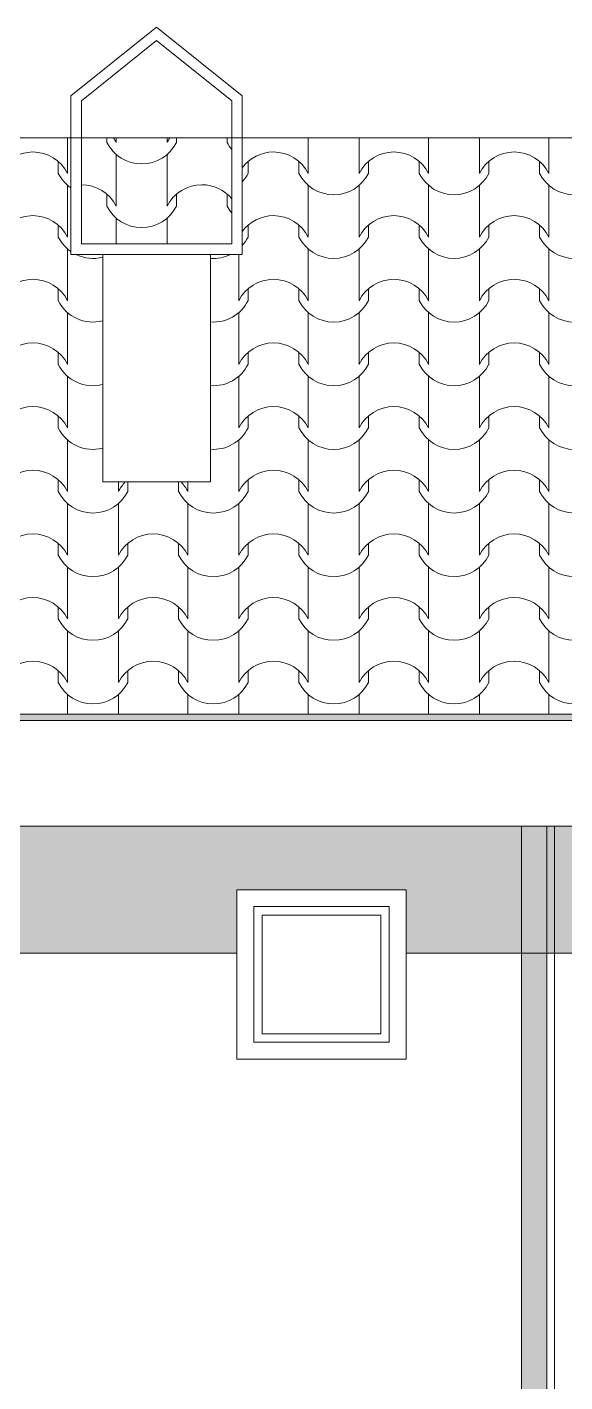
# Model space of a CAD drawing. Header units: feet. Extents: x 2791058 to 2855058, y -67651 to -18651.
# Drawn here: x 2814965 to 2816237, y -32281 to -29081 of the extents above; entities that cross this region are included whole.
import ezdxf

# ---------------------------------------------------------------- set-up
doc = ezdxf.new("R2010")
doc.units = ezdxf.units.FT
doc.header["$MEASUREMENT"] = 0
doc.linetypes.add('Hidden Line', pattern=[195.611112, 141.111112, -54.5])
doc.layers.add('Exterior walls', color=7, linetype='Continuous')
for name, color, linetype, lineweight in [('Exterior walls_Pen_No__1', 7, 'Continuous', 0), ('Exterior walls_Pen_No__80', 3, 'Continuous', 0), ('Lines_Pen_No__20', 1, 'Continuous', 0), ('Shell - Roof_Pen_No__20', 1, 'Continuous', 0), ('Shell - Roof_Pen_No__21', 7, 'Continuous', 0), ('Structural - Bearing_Pen_No__1', 7, 'Continuous', 0)]:
    doc.layers.add(name, color=color, linetype=linetype, lineweight=lineweight)
doc.layers.add('Structural - Bearing_Pen_No__61', color=7, linetype='Continuous', lineweight=0, true_color=0x6a6a6a)
doc.layers.add('Structural - Bearing_Pen_No__62', color=7, linetype='Continuous', lineweight=0, true_color=0xaaaaaa)

# ---------------------------------------------------------------- blocks, each defined once
blk = doc.blocks.new('*X4', base_point=(2247653.8, -76425))
at = {"layer": 'Structural - Bearing_Pen_No__62', "color": 253, "linetype": 'Continuous', "lineweight": 0, "true_color": 0xaaaaaa}
for p, q in [((2815060.9, -29342.3), (2815060.9, -29365.5)), ((2815629.9, -29342.3), (2815629.9, -29365.5)), ((2815750.1, -29342.3), (2815750.1, -29365.5)), ((2815914.3, -29342.3), (2815914.3, -29365.5)), ((2816034.6, -29342.3), (2816034.6, -29365.5)), ((2816198.8, -29342.3), (2816198.8, -29365.5)), ((2815060.9, -29365.5), (2815060.9, -29426.5)), ((2815629.9, -29365.5), (2815629.9, -29426.5)), ((2815750.1, -29365.5), (2815750.1, -29426.5)), ((2815914.3, -29365.5), (2815914.3, -29426.5)), ((2816034.6, -29365.5), (2816034.6, -29426.5)), ((2816198.8, -29365.5), (2816198.8, -29426.5)), ((2815038.9, -29398.4), (2815038.9, -29426.5)), ((2815487.6, -29398.4), (2815487.6, -29426.5)), ((2815607.9, -29398.4), (2815607.9, -29426.5)), ((2815772.1, -29398.4), (2815772.1, -29426.5)), ((2815892.3, -29398.4), (2815892.3, -29426.5)), ((2816056.6, -29398.4), (2816056.6, -29426.5)), ((2816176.8, -29398.4), (2816176.8, -29426.5)), ((2815060.9, -29454.9), (2815060.9, -29515.8)), ((2815629.9, -29454.9), (2815629.9, -29515.8)), ((2815750.1, -29454.9), (2815750.1, -29515.8)), ((2815914.3, -29454.9), (2815914.3, -29515.8)), ((2816034.6, -29454.9), (2816034.6, -29515.8)), ((2816198.8, -29454.9), (2816198.8, -29515.8)), ((2815060.9, -29515.8), (2815060.9, -29576.8)), ((2815629.9, -29515.8), (2815629.9, -29576.8)), ((2815750.1, -29515.8), (2815750.1, -29576.8)), ((2815914.3, -29515.8), (2815914.3, -29576.8)), ((2816034.6, -29515.8), (2816034.6, -29576.8)), ((2816198.8, -29515.8), (2816198.8, -29576.8)), ((2815038.9, -29548.8), (2815038.9, -29576.8)), ((2815487.6, -29548.8), (2815487.6, -29576.8)), ((2815607.9, -29548.8), (2815607.9, -29576.8)), ((2815772.1, -29548.8), (2815772.1, -29576.8)), ((2815892.3, -29548.8), (2815892.3, -29576.8)), ((2816056.6, -29548.8), (2816056.6, -29576.8)), ((2816176.8, -29548.8), (2816176.8, -29576.8)), ((2815060.9, -29605.2), (2815060.9, -29666.2)), ((2815465.6, -29618.2), (2815465.6, -29666.2)), ((2815629.9, -29605.2), (2815629.9, -29666.2)), ((2815750.1, -29605.2), (2815750.1, -29666.2)), ((2815914.3, -29605.2), (2815914.3, -29666.2)), ((2816034.6, -29605.2), (2816034.6, -29666.2)), ((2816198.8, -29605.2), (2816198.8, -29666.2)), ((2815060.9, -29666.2), (2815060.9, -29727.1)), ((2815465.6, -29666.2), (2815465.6, -29727.1)), ((2815629.9, -29666.2), (2815629.9, -29727.1)), ((2815750.1, -29666.2), (2815750.1, -29727.1)), ((2815914.3, -29666.2), (2815914.3, -29727.1)), ((2816034.6, -29666.2), (2816034.6, -29727.1)), ((2816198.8, -29666.2), (2816198.8, -29727.1)), ((2815038.9, -29699.1), (2815038.9, -29727.1)), ((2815487.6, -29699.1), (2815487.6, -29727.1)), ((2815607.9, -29699.1), (2815607.9, -29727.1)), ((2815772.1, -29699.1), (2815772.1, -29727.1)), ((2815892.3, -29699.1), (2815892.3, -29727.1)), ((2816056.6, -29699.1), (2816056.6, -29727.1)), ((2816176.8, -29699.1), (2816176.8, -29727.1)), ((2815060.9, -29755.5), (2815060.9, -29816.5)), ((2815465.6, -29755.5), (2815465.6, -29816.5)), ((2815629.9, -29755.5), (2815629.9, -29816.5)), ((2815750.1, -29755.5), (2815750.1, -29816.5)), ((2815914.3, -29755.5), (2815914.3, -29816.5)), ((2816034.6, -29755.5), (2816034.6, -29816.5)), ((2816198.8, -29755.5), (2816198.8, -29816.5)), ((2815060.9, -29816.5), (2815060.9, -29877.5)), ((2815465.6, -29816.5), (2815465.6, -29877.5)), ((2815629.9, -29816.5), (2815629.9, -29877.5)), ((2815750.1, -29816.5), (2815750.1, -29877.5)), ((2815914.3, -29816.5), (2815914.3, -29877.5)), ((2816034.6, -29816.5), (2816034.6, -29877.5)), ((2816198.8, -29816.5), (2816198.8, -29877.5)), ((2815038.9, -29849.5), (2815038.9, -29877.5)), ((2815487.6, -29849.5), (2815487.6, -29877.5)), ((2815607.9, -29849.5), (2815607.9, -29877.5)), ((2815772.1, -29849.5), (2815772.1, -29877.5)), ((2815892.3, -29849.5), (2815892.3, -29877.5)), ((2816056.6, -29849.5), (2816056.6, -29877.5)), ((2816176.8, -29849.5), (2816176.8, -29877.5)), ((2815060.9, -29905.9), (2815060.9, -29966.8)), ((2815465.6, -29905.9), (2815465.6, -29966.8)), ((2815629.9, -29905.9), (2815629.9, -29966.8)), ((2815750.1, -29905.9), (2815750.1, -29966.8)), ((2815914.3, -29905.9), (2815914.3, -29966.8)), ((2816034.6, -29905.9), (2816034.6, -29966.8)), ((2816198.8, -29905.9), (2816198.8, -29966.8)), ((2815060.9, -29966.8), (2815060.9, -30027.8)), ((2815465.6, -29966.8), (2815465.6, -30027.8)), ((2815629.9, -29966.8), (2815629.9, -30027.8)), ((2815750.1, -29966.8), (2815750.1, -30027.8)), ((2815914.3, -29966.8), (2815914.3, -30027.8)), ((2816034.6, -29966.8), (2816034.6, -30027.8)), ((2816198.8, -29966.8), (2816198.8, -30027.8)), ((2815038.9, -29999.8), (2815038.9, -30027.8)), ((2815487.6, -29999.8), (2815487.6, -30027.8)), ((2815607.9, -29999.8), (2815607.9, -30027.8)), ((2815772.1, -29999.8), (2815772.1, -30027.8)), ((2815892.3, -29999.8), (2815892.3, -30027.8)), ((2816056.6, -29999.8), (2816056.6, -30027.8)), ((2816176.8, -29999.8), (2816176.8, -30027.8)), ((2815060.9, -30056.2), (2815060.9, -30117.2)), ((2815465.6, -30056.2), (2815465.6, -30117.2)), ((2815629.9, -30056.2), (2815629.9, -30117.2)), ((2815750.1, -30056.2), (2815750.1, -30117.2)), ((2815914.3, -30056.2), (2815914.3, -30117.2)), ((2816034.6, -30056.2), (2816034.6, -30117.2)), ((2816198.8, -30056.2), (2816198.8, -30117.2)), ((2815060.9, -30117.2), (2815060.9, -30178.2)), ((2815465.6, -30117.2), (2815465.6, -30178.2)), ((2815629.9, -30117.2), (2815629.9, -30178.2)), ((2815750.1, -30117.2), (2815750.1, -30178.2)), ((2815914.3, -30117.2), (2815914.3, -30178.2)), ((2816034.6, -30117.2), (2816034.6, -30178.2)), ((2816198.8, -30117.2), (2816198.8, -30178.2)), ((2815038.9, -30150.1), (2815038.9, -30178.2)), ((2815181.1, -30155.4), (2815181.1, -30178.2)), ((2815203.1, -30155.4), (2815203.1, -30178.2)), ((2815323.4, -30155.4), (2815323.4, -30178.2)), ((2815345.4, -30155.4), (2815345.4, -30178.2)), ((2815487.6, -30150.1), (2815487.6, -30178.2)), ((2815607.9, -30150.1), (2815607.9, -30178.2)), ((2815772.1, -30150.1), (2815772.1, -30178.2)), ((2815892.3, -30150.1), (2815892.3, -30178.2)), ((2816056.6, -30150.1), (2816056.6, -30178.2)), ((2816176.8, -30150.1), (2816176.8, -30178.2)), ((2815060.9, -30206.5), (2815060.9, -30267.5)), ((2815181.1, -30206.5), (2815181.1, -30267.5)), ((2815345.4, -30206.5), (2815345.4, -30267.5)), ((2815465.6, -30206.5), (2815465.6, -30267.5)), ((2815629.9, -30206.5), (2815629.9, -30267.5)), ((2815750.1, -30206.5), (2815750.1, -30267.5)), ((2815914.3, -30206.5), (2815914.3, -30267.5)), ((2816034.6, -30206.5), (2816034.6, -30267.5)), ((2816198.8, -30206.5), (2816198.8, -30267.5)), ((2815060.9, -30267.5), (2815060.9, -30328.5)), ((2815181.1, -30267.5), (2815181.1, -30328.5)), ((2815345.4, -30267.5), (2815345.4, -30328.5)), ((2815465.6, -30267.5), (2815465.6, -30328.5)), ((2815629.9, -30267.5), (2815629.9, -30328.5)), ((2815750.1, -30267.5), (2815750.1, -30328.5)), ((2815914.3, -30267.5), (2815914.3, -30328.5)), ((2816034.6, -30267.5), (2816034.6, -30328.5)), ((2816198.8, -30267.5), (2816198.8, -30328.5)), ((2815038.9, -30300.5), (2815038.9, -30328.5)), ((2815203.1, -30300.5), (2815203.1, -30328.5)), ((2815323.4, -30300.5), (2815323.4, -30328.5)), ((2815487.6, -30300.5), (2815487.6, -30328.5)), ((2815607.9, -30300.5), (2815607.9, -30328.5)), ((2815772.1, -30300.5), (2815772.1, -30328.5)), ((2815892.3, -30300.5), (2815892.3, -30328.5)), ((2816056.6, -30300.5), (2816056.6, -30328.5)), ((2816176.8, -30300.5), (2816176.8, -30328.5)), ((2815060.9, -30356.9), (2815060.9, -30417.9)), ((2815181.1, -30356.9), (2815181.1, -30417.9)), ((2815345.4, -30356.9), (2815345.4, -30417.9)), ((2815465.6, -30356.9), (2815465.6, -30417.9)), ((2815629.9, -30356.9), (2815629.9, -30417.9)), ((2815750.1, -30356.9), (2815750.1, -30417.9)), ((2815914.3, -30356.9), (2815914.3, -30417.9)), ((2816034.6, -30356.9), (2816034.6, -30417.9)), ((2816198.8, -30356.9), (2816198.8, -30417.9)), ((2815060.9, -30417.9), (2815060.9, -30478.8)), ((2815181.1, -30417.9), (2815181.1, -30478.8)), ((2815345.4, -30417.9), (2815345.4, -30478.8)), ((2815465.6, -30417.9), (2815465.6, -30478.8)), ((2815629.9, -30417.9), (2815629.9, -30478.8)), ((2815750.1, -30417.9), (2815750.1, -30478.8)), ((2815914.3, -30417.9), (2815914.3, -30478.8)), ((2816034.6, -30417.9), (2816034.6, -30478.8)), ((2816198.8, -30417.9), (2816198.8, -30478.8)), ((2815038.9, -30450.8), (2815038.9, -30478.8)), ((2815203.1, -30450.8), (2815203.1, -30478.8)), ((2815323.4, -30450.8), (2815323.4, -30478.8)), ((2815487.6, -30450.8), (2815487.6, -30478.8)), ((2815607.9, -30450.8), (2815607.9, -30478.8)), ((2815772.1, -30450.8), (2815772.1, -30478.8)), ((2815892.3, -30450.8), (2815892.3, -30478.8)), ((2816056.6, -30450.8), (2816056.6, -30478.8)), ((2816176.8, -30450.8), (2816176.8, -30478.8)), ((2815060.9, -30507.2), (2815060.9, -30568.2)), ((2815181.1, -30507.2), (2815181.1, -30568.2)), ((2815345.4, -30507.2), (2815345.4, -30568.2)), ((2815465.6, -30507.2), (2815465.6, -30568.2)), ((2815629.9, -30507.2), (2815629.9, -30568.2)), ((2815750.1, -30507.2), (2815750.1, -30568.2)), ((2815914.3, -30507.2), (2815914.3, -30568.2)), ((2816034.6, -30507.2), (2816034.6, -30568.2)), ((2816198.8, -30507.2), (2816198.8, -30568.2)), ((2815060.9, -30568.2), (2815060.9, -30629.2)), ((2815181.1, -30568.2), (2815181.1, -30629.2)), ((2815345.4, -30568.2), (2815345.4, -30629.2)), ((2815465.6, -30568.2), (2815465.6, -30629.2)), ((2815629.9, -30568.2), (2815629.9, -30629.2)), ((2815750.1, -30568.2), (2815750.1, -30629.2)), ((2815914.3, -30568.2), (2815914.3, -30629.2)), ((2816034.6, -30568.2), (2816034.6, -30629.2)), ((2816198.8, -30568.2), (2816198.8, -30629.2)), ((2815038.9, -30601.1), (2815038.9, -30629.2)), ((2815203.1, -30601.1), (2815203.1, -30629.2)), ((2815323.4, -30601.1), (2815323.4, -30629.2)), ((2815487.6, -30601.1), (2815487.6, -30629.2)), ((2815607.9, -30601.1), (2815607.9, -30629.2)), ((2815772.1, -30601.1), (2815772.1, -30629.2)), ((2815892.3, -30601.1), (2815892.3, -30629.2)), ((2816056.6, -30601.1), (2816056.6, -30629.2)), ((2816176.8, -30601.1), (2816176.8, -30629.2)), ((2815060.9, -30657.6), (2815060.9, -30703.5)), ((2815181.1, -30657.6), (2815181.1, -30703.5)), ((2815345.4, -30657.6), (2815345.4, -30703.5)), ((2815465.6, -30657.6), (2815465.6, -30703.5)), ((2815629.9, -30657.6), (2815629.9, -30703.5)), ((2815750.1, -30657.6), (2815750.1, -30703.5)), ((2815914.3, -30657.6), (2815914.3, -30703.5)), ((2816034.6, -30657.6), (2816034.6, -30703.5)), ((2816198.8, -30657.6), (2816198.8, -30703.5))]:
    blk.add_line(p, q, dxfattribs=at)
for centre, radius, start, end in [((2814979.1, -29468.4), 92.5, 90.1705, 153.0115), ((2814978.5, -29468.4), 92.5, 26.9885, 89.8295), ((2815548, -29468.4), 92.5, 90.1705, 143.323), ((2815547.5, -29468.4), 92.5, 26.9885, 89.8295), ((2815832.5, -29468.4), 92.5, 90.1705, 153.0115), ((2815831.9, -29468.4), 92.5, 26.9885, 89.8295), ((2816117, -29468.4), 92.5, 90.1705, 153.0115), ((2816116.4, -29468.4), 92.5, 26.9885, 89.8295), ((2815121, -29385.2), 91.9, 206.7044, 235.4269), ((2815405.5, -29385.2), 91.9, 318.0367, 333.2956), ((2815690, -29385.2), 91.9, 206.7044, 333.2956), ((2815974.5, -29385.2), 91.9, 206.7044, 333.2956), ((2816258.9, -29385.2), 91.9, 206.7044, 333.2956), ((2814979.1, -29618.8), 92.5, 90.1705, 153.0115), ((2814978.5, -29618.8), 92.5, 26.9885, 89.8295), ((2815548, -29618.8), 92.5, 90.1705, 143.323), ((2815547.5, -29618.8), 92.5, 26.9885, 89.8295), ((2815832.5, -29618.8), 92.5, 90.1705, 153.0115), ((2815831.9, -29618.8), 92.5, 26.9885, 89.8295), ((2816117, -29618.8), 92.5, 90.1705, 153.0115), ((2816116.4, -29618.8), 92.5, 26.9885, 89.8295), ((2815121, -29535.5), 91.9, 206.7044, 235.4269), ((2815405.5, -29535.5), 91.9, 318.0367, 333.2956), ((2815690, -29535.5), 91.9, 206.7044, 333.2956), ((2815974.5, -29535.5), 91.9, 206.7044, 333.2956), ((2816258.9, -29535.5), 91.9, 206.7044, 333.2956), ((2815121, -29535.5), 91.9, 244.0777, 284.3829), ((2815405.5, -29535.5), 91.9, 265.8547, 295.9223), ((2814979.1, -29769.1), 92.5, 90.1705, 153.0115), ((2814978.5, -29769.1), 92.5, 26.9885, 89.8295), ((2815548, -29769.1), 92.5, 90.1705, 153.0115), ((2815547.5, -29769.1), 92.5, 26.9885, 89.8295), ((2815832.5, -29769.1), 92.5, 90.1705, 153.0115), ((2815831.9, -29769.1), 92.5, 26.9885, 89.8295), ((2816117, -29769.1), 92.5, 90.1705, 153.0115), ((2816116.4, -29769.1), 92.5, 26.9885, 89.8295), ((2815121, -29685.8), 91.9, 206.7044, 284.3829), ((2815405.5, -29685.8), 91.9, 265.8547, 333.2956), ((2815690, -29685.8), 91.9, 206.7044, 333.2956), ((2815974.5, -29685.8), 91.9, 206.7044, 333.2956), ((2816258.9, -29685.8), 91.9, 206.7044, 333.2956), ((2814979.1, -29919.4), 92.5, 90.1705, 153.0115), ((2814978.5, -29919.4), 92.5, 26.9885, 89.8295), ((2815548, -29919.4), 92.5, 90.1705, 153.0115), ((2815547.5, -29919.4), 92.5, 26.9885, 89.8295), ((2815832.5, -29919.4), 92.5, 90.1705, 153.0115), ((2815831.9, -29919.4), 92.5, 26.9885, 89.8295), ((2816117, -29919.4), 92.5, 90.1705, 153.0115), ((2816116.4, -29919.4), 92.5, 26.9885, 89.8295), ((2815121, -29836.2), 91.9, 206.7044, 284.3829), ((2815405.5, -29836.2), 91.9, 265.8547, 333.2956), ((2815690, -29836.2), 91.9, 206.7044, 333.2956), ((2815974.5, -29836.2), 91.9, 206.7044, 333.2956), ((2816258.9, -29836.2), 91.9, 206.7044, 333.2956), ((2814979.1, -30069.8), 92.5, 90.1705, 153.0115), ((2814978.5, -30069.8), 92.5, 26.9885, 89.8295), ((2815548, -30069.8), 92.5, 90.1705, 153.0115), ((2815547.5, -30069.8), 92.5, 26.9885, 89.8295), ((2815832.5, -30069.8), 92.5, 90.1705, 153.0115), ((2815831.9, -30069.8), 92.5, 26.9885, 89.8295), ((2816117, -30069.8), 92.5, 90.1705, 153.0115), ((2816116.4, -30069.8), 92.5, 26.9885, 89.8295), ((2815121, -29986.5), 91.9, 206.7044, 284.3829), ((2815405.5, -29986.5), 91.9, 265.8547, 333.2956), ((2815690, -29986.5), 91.9, 206.7044, 333.2956), ((2815974.5, -29986.5), 91.9, 206.7044, 333.2956), ((2816258.9, -29986.5), 91.9, 206.7044, 333.2956), ((2814979.1, -30220.1), 92.5, 90.1705, 153.0115), ((2814978.5, -30220.1), 92.5, 26.9885, 89.8295), ((2815548, -30220.1), 92.5, 90.1705, 153.0115), ((2815547.5, -30220.1), 92.5, 26.9885, 89.8295), ((2815832.5, -30220.1), 92.5, 90.1705, 153.0115), ((2815831.9, -30220.1), 92.5, 26.9885, 89.8295), ((2816117, -30220.1), 92.5, 90.1705, 153.0115), ((2816116.4, -30220.1), 92.5, 26.9885, 89.8295), ((2815263.5, -30220.1), 92.5, 135.595, 153.0115), ((2815263, -30220.1), 92.5, 26.9885, 44.405), ((2815121, -30136.8), 91.9, 206.7044, 333.2956), ((2815405.5, -30136.8), 91.9, 206.7044, 333.2956), ((2815690, -30136.8), 91.9, 206.7044, 333.2956), ((2815974.5, -30136.8), 91.9, 206.7044, 333.2956), ((2816258.9, -30136.8), 91.9, 206.7044, 333.2956), ((2814979.1, -30370.5), 92.5, 90.1705, 153.0115), ((2814978.5, -30370.5), 92.5, 26.9885, 89.8295), ((2815263.5, -30370.5), 92.5, 90.1705, 153.0115), ((2815263, -30370.5), 92.5, 26.9885, 89.8295), ((2815548, -30370.5), 92.5, 90.1705, 153.0115), ((2815547.5, -30370.5), 92.5, 26.9885, 89.8295), ((2815832.5, -30370.5), 92.5, 90.1705, 153.0115), ((2815831.9, -30370.5), 92.5, 26.9885, 89.8295), ((2816117, -30370.5), 92.5, 90.1705, 153.0115), ((2816116.4, -30370.5), 92.5, 26.9885, 89.8295), ((2815121, -30287.2), 91.9, 206.7044, 333.2956), ((2815405.5, -30287.2), 91.9, 206.7044, 333.2956), ((2815690, -30287.2), 91.9, 206.7044, 333.2956), ((2815974.5, -30287.2), 91.9, 206.7044, 333.2956), ((2816258.9, -30287.2), 91.9, 206.7044, 333.2956), ((2814979.1, -30520.8), 92.5, 90.1705, 153.0115), ((2814978.5, -30520.8), 92.5, 26.9885, 89.8295), ((2815263.5, -30520.8), 92.5, 90.1705, 153.0115), ((2815263, -30520.8), 92.5, 26.9885, 89.8295), ((2815548, -30520.8), 92.5, 90.1705, 153.0115), ((2815547.5, -30520.8), 92.5, 26.9885, 89.8295), ((2815832.5, -30520.8), 92.5, 90.1705, 153.0115), ((2815831.9, -30520.8), 92.5, 26.9885, 89.8295), ((2816117, -30520.8), 92.5, 90.1705, 153.0115), ((2816116.4, -30520.8), 92.5, 26.9885, 89.8295), ((2815121, -30437.5), 91.9, 206.7044, 333.2956), ((2815405.5, -30437.5), 91.9, 206.7044, 333.2956), ((2815690, -30437.5), 91.9, 206.7044, 333.2956), ((2815974.5, -30437.5), 91.9, 206.7044, 333.2956), ((2816258.9, -30437.5), 91.9, 206.7044, 333.2956), ((2814979.1, -30671.1), 92.5, 90.1705, 153.0115), ((2814978.5, -30671.1), 92.5, 26.9885, 89.8295), ((2815263.5, -30671.1), 92.5, 90.1705, 153.0115), ((2815263, -30671.1), 92.5, 26.9885, 89.8295), ((2815548, -30671.1), 92.5, 90.1705, 153.0115), ((2815547.5, -30671.1), 92.5, 26.9885, 89.8295), ((2815832.5, -30671.1), 92.5, 90.1705, 153.0115), ((2815831.9, -30671.1), 92.5, 26.9885, 89.8295), ((2816117, -30671.1), 92.5, 90.1705, 153.0115), ((2816116.4, -30671.1), 92.5, 26.9885, 89.8295), ((2815121, -30587.8), 91.9, 206.7044, 333.2956), ((2815405.5, -30587.8), 91.9, 206.7044, 333.2956), ((2815690, -30587.8), 91.9, 206.7044, 333.2956), ((2815974.5, -30587.8), 91.9, 206.7044, 333.2956), ((2816258.9, -30587.8), 91.9, 206.7044, 333.2956)]:
    blk.add_arc(centre, radius, start, end, dxfattribs=at)
blk = doc.blocks.new('Fill_2', base_point=(2247653.8, -74225))
at = {"layer": 'Structural - Bearing_Pen_No__1', "color": 7, "linetype": 'Continuous', "lineweight": 0}
for p, q in [((2815068.9, -29342.3), (2813743.9, -29342.3)), ((2815068.9, -29618.2), (2815068.9, -29342.3)), ((2818386.6, -29342.3), (2815473.9, -29342.3)), ((2815473.9, -29342.3), (2815473.9, -29618.2)), ((2815143.9, -29618.2), (2815068.9, -29618.2)), ((2815143.9, -30155.4), (2815143.9, -29618.2)), ((2815473.9, -29618.2), (2815398.9, -29618.2)), ((2815398.9, -29618.2), (2815398.9, -30155.4)), ((2815398.9, -30155.4), (2815143.9, -30155.4)), ((2810761.6, -30703.5), (2818386.6, -30703.5))]:
    blk.add_line(p, q, dxfattribs=at)
at = {"layer": 'Structural - Bearing_Pen_No__62', "color": 253, "linetype": 'Continuous', "lineweight": 0, "true_color": 0xaaaaaa}
blk.add_blockref('*X4', (2247653.8, -76425), dxfattribs=at)
blk = doc.blocks.new('*X8', base_point=(2247653.8, -76425))
at = {"layer": 'Structural - Bearing_Pen_No__62', "color": 253, "linetype": 'Continuous', "lineweight": 0, "true_color": 0xaaaaaa}
for p, q in [((2815154, -29342.3), (2815154, -29353.5)), ((2815176, -29342.3), (2815176, -29353.5)), ((2815296.2, -29342.3), (2815296.2, -29353.5)), ((2815318.2, -29342.3), (2815318.2, -29353.5)), ((2815438.5, -29342.3), (2815438.5, -29353.5)), ((2815176, -29381.9), (2815176, -29442.8)), ((2815296.2, -29381.9), (2815296.2, -29442.8)), ((2815176, -29442.8), (2815176, -29503.8)), ((2815296.2, -29442.8), (2815296.2, -29503.8)), ((2815154, -29475.8), (2815154, -29503.8)), ((2815318.2, -29475.8), (2815318.2, -29503.8)), ((2815438.5, -29475.8), (2815438.5, -29503.8)), ((2815176, -29532.2), (2815176, -29593.2)), ((2815296.2, -29532.2), (2815296.2, -29593.2))]:
    blk.add_line(p, q, dxfattribs=at)
for centre, radius, start, end in [((2815093.6, -29395.4), 92.5, 26.9885, 35.0749), ((2815378.6, -29395.4), 92.5, 144.9251, 153.0115), ((2815236.1, -29312.2), 91.9, 206.7044, 333.2956), ((2815520.6, -29312.2), 91.9, 206.7044, 218.723), ((2815093.6, -29545.8), 92.5, 26.9885, 89.8295), ((2815378.6, -29545.8), 92.5, 90.1705, 153.0115), ((2815378.1, -29545.8), 92.5, 40.0376, 89.8295), ((2815236.1, -29462.5), 91.9, 206.7044, 333.2956), ((2815520.6, -29462.5), 91.9, 206.7044, 218.723)]:
    blk.add_arc(centre, radius, start, end, dxfattribs=at)
blk = doc.blocks.new('Fill_4', base_point=(2247653.8, -74225))
at = {"layer": 'Structural - Bearing_Pen_No__1', "color": 7, "linetype": 'Continuous', "lineweight": 0}
for p, q in [((2815093.9, -29342.3), (2815093.9, -29593.2)), ((2815448.9, -29342.3), (2815093.9, -29342.3)), ((2815448.9, -29593.2), (2815448.9, -29342.3)), ((2815093.9, -29593.2), (2815448.9, -29593.2))]:
    blk.add_line(p, q, dxfattribs=at)
at = {"layer": 'Structural - Bearing_Pen_No__62', "color": 253, "linetype": 'Continuous', "lineweight": 0, "true_color": 0xaaaaaa}
blk.add_blockref('*X8', (2247653.8, -76425), dxfattribs=at)
blk = doc.blocks.new('Wall_10', base_point=(2816133.9, -30968.5))
at = {"layer": 'Exterior walls', "linetype": 'Continuous', "lineweight": 0}
blk.add_hatch(color=255, dxfattribs=at).paths.add_polyline_path([(2816133.9, -30968.5), (2816133.9, -36797.9), (2816193.9, -36797.9), (2816193.9, -30968.5)])
at = {"layer": 'Exterior walls_Pen_No__1', "color": 7, "linetype": 'Continuous', "lineweight": 0, "flags": 128}
for points in [[(2816133.9, -30968.5), (2816133.9, -36797.9)], [(2816193.9, -30968.5), (2816133.9, -30968.5)], [(2816193.9, -36797.9), (2816193.9, -30968.5)]]:
    blk.add_lwpolyline(points, dxfattribs=at)

msp = doc.modelspace()

# ---------------------------------------------------------------- hatches: boundary and pattern name
at = {"layer": 'Exterior walls_Pen_No__80', "linetype": 'Continuous', "lineweight": 0, "true_color": 0x7fff7f}
msp.add_hatch(color=91, dxfattribs=at).paths.add_polyline_path([(2802711.6, -30968.5), (2802711.6, -31268.5), (2803521.6, -31268.5), (2803521.6, -31118.5), (2804721.6, -31118.5), (2804721.6, -31268.5), (2805096.7, -31268.5), (2805096.7, -31118.5), (2805496.7, -31118.5), (2805496.7, -31268.5), (2807675.3, -31268.5), (2807675.3, -31118.5), (2808075.3, -31118.5), (2808075.3, -31268.5), (2808496.6, -31268.5), (2808496.6, -31118.5), (2809696.6, -31118.5), (2809696.6, -31268.5), (2811321.6, -31268.5), (2811321.6, -31118.5), (2812521.6, -31118.5), (2812521.6, -31268.5), (2812950.4, -31268.5), (2812950.4, -31118.5), (2813350.4, -31118.5), (2813350.4, -31268.5), (2815461.2, -31268.5), (2815461.2, -31118.5), (2815861.2, -31118.5), (2815861.2, -31268.5), (2816296.6, -31268.5), (2816296.6, -31118.5), (2817496.6, -31118.5), (2817496.6, -31268.5), (2818311.6, -31268.5), (2818311.6, -30968.5)])
at = {"layer": 'Structural - Bearing_Pen_No__61', "linetype": 'Continuous', "lineweight": 0, "true_color": 0x6a6a6a}
msp.add_hatch(color=251, dxfattribs=at).paths.add_polyline_path([(2818536.6, -30718.5), (2818536.6, -30703.5), (2818386.6, -30703.5), (2810761.6, -30703.5), (2810761.6, -30718.5)])

# ---------------------------------------------------------------- linework, layer by layer
at = {"layer": 'Exterior walls_Pen_No__1', "color": 7, "linetype": 'Continuous', "lineweight": 0, "flags": 128}
msp.add_lwpolyline([(2809696.6, -31268.5), (2811321.6, -31268.5), (2811321.6, -31118.5), (2812521.6, -31118.5), (2812521.6, -31268.5), (2812950.4, -31268.5), (2812950.4, -31118.5), (2813350.4, -31118.5), (2813350.4, -31268.5), (2815461.2, -31268.5), (2815461.2, -31118.5), (2815861.2, -31118.5), (2815861.2, -31268.5), (2816296.6, -31268.5), (2816296.6, -31118.5), (2817496.6, -31118.5), (2817496.6, -31268.5), (2818311.6, -31268.5), (2818311.6, -30968.5), (2802711.6, -30968.5)], dxfattribs=at)
at = {"layer": 'Lines_Pen_No__20', "color": 1, "linetype": 'Hidden Line', "lineweight": 0}
for p, q in [((2815461.2, -31188.5), (2815461.2, -31118.5)), ((2815861.2, -31118.5), (2815461.2, -31118.5)), ((2815461.2, -31188.5), (2815461.2, -31118.5)), ((2815861.2, -31188.5), (2815861.2, -31118.5))]:
    msp.add_line(p, q, dxfattribs=at)
at = {"layer": 'Lines_Pen_No__20', "color": 1, "linetype": 'Continuous', "lineweight": 0}
for points in [[(2815461.2, -31118.5), (2815861.2, -31118.5), (2815861.2, -31518.5), (2815461.2, -31518.5)], [(2815501.2, -31158.5), (2815821.2, -31158.5), (2815821.2, -31478.5), (2815501.2, -31478.5)], [(2815521.2, -31178.5), (2815801.2, -31178.5), (2815801.2, -31458.5), (2815521.2, -31458.5)]]:
    msp.add_lwpolyline(points, close=True, dxfattribs=at)
at = {"layer": 'Shell - Roof_Pen_No__20', "color": 1, "linetype": 'Continuous', "lineweight": 0}
for p, q in [((2815861.2, -31118.5), (2815461.2, -31118.5)), ((2815461.2, -31118.5), (2815461.2, -31518.5)), ((2815861.2, -31518.5), (2815861.2, -31118.5)), ((2815461.2, -31518.5), (2815861.2, -31518.5))]:
    msp.add_line(p, q, dxfattribs=at)
at = {"layer": 'Shell - Roof_Pen_No__21', "color": 7, "linetype": 'Continuous', "lineweight": 0}
for p, q in [((2815271.4, -29080.9), (2815068.9, -29243.2)), ((2815271.4, -29080.9), (2815473.9, -29243.2)), ((2815271.4, -29112.8), (2815093.9, -29255)), ((2815271.4, -29112.8), (2815448.9, -29255)), ((2815068.9, -29618.2), (2815068.9, -29243.2)), ((2815473.9, -29618.2), (2815473.9, -29243.2)), ((2815093.9, -29593.2), (2815093.9, -29255)), ((2815448.9, -29593.2), (2815448.9, -29255)), ((2818511.6, -29342.3), (2802511.6, -29342.3)), ((2815093.9, -29593.2), (2815448.9, -29593.2)), ((2815143.9, -29618.2), (2815068.9, -29618.2)), ((2815143.9, -29618.2), (2815398.9, -29618.2)), ((2815143.9, -29618.2), (2815143.9, -30155.4)), ((2815398.9, -29618.2), (2815398.9, -30155.4)), ((2815398.9, -29618.2), (2815473.9, -29618.2)), ((2815143.9, -30155.4), (2815398.9, -30155.4)), ((2810711.6, -30718.5), (2818536.6, -30718.5)), ((2810711.6, -30968.5), (2818511.6, -30968.5)), ((2816211.6, -30968.5), (2816211.6, -36768.5))]:
    msp.add_line(p, q, dxfattribs=at)
at = {"layer": 'Structural - Bearing_Pen_No__61', "color": 251, "linetype": 'Continuous', "lineweight": 0, "true_color": 0x6a6a6a, "flags": 128}
msp.add_lwpolyline([(2818536.6, -30718.5), (2818536.6, -30703.5), (2818386.6, -30703.5), (2810761.6, -30703.5), (2810761.6, -30718.5)], close=True, dxfattribs=at)

# ---------------------------------------------------------------- block references
at = {"layer": 'Exterior walls', "color": 7, "lineweight": 0}
msp.add_blockref('Wall_10', (2816133.9, -30968.5), dxfattribs=at)
at = {"layer": 'Structural - Bearing_Pen_No__62', "color": 253, "linetype": 'Continuous', "lineweight": 0, "true_color": 0xaaaaaa}
for name in ['Fill_2', 'Fill_4']:
    msp.add_blockref(name, (2247653.8, -74225), dxfattribs=at)

doc.saveas('drawing.dxf')
